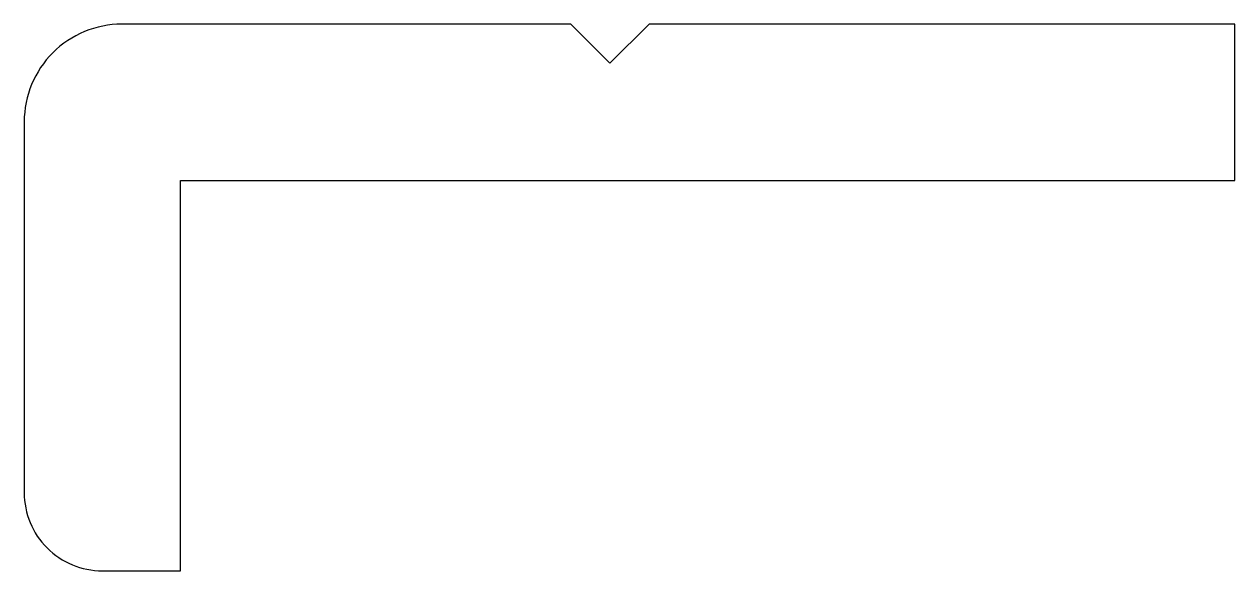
# Model space of a CAD drawing. Extents: x -259.7 to -244.2, y -19.5 to -12.5.
import ezdxf

# ---------------------------------------------------------------- set-up
doc = ezdxf.new("R2010")
doc.units = 0
doc.header["$LTSCALE"] = 1.5
doc.layers.add('ANA', color=220, linetype='CONTINUOUS')

msp = doc.modelspace()

# ---------------------------------------------------------------- linework, layer by layer
at = {"layer": 'ANA'}
msp.add_lwpolyline([(-252.683, -12.518), (-258.433, -12.518, 0.414214), (-259.683, -13.768), (-259.683, -18.518, 0.414214), (-258.683, -19.518), (-257.683, -19.518), (-257.683, -14.518), (-244.183, -14.518), (-244.183, -12.518), (-251.683, -12.518), (-252.183, -13.018)], format="xyb", close=True, dxfattribs=at)

doc.saveas('drawing.dxf')
